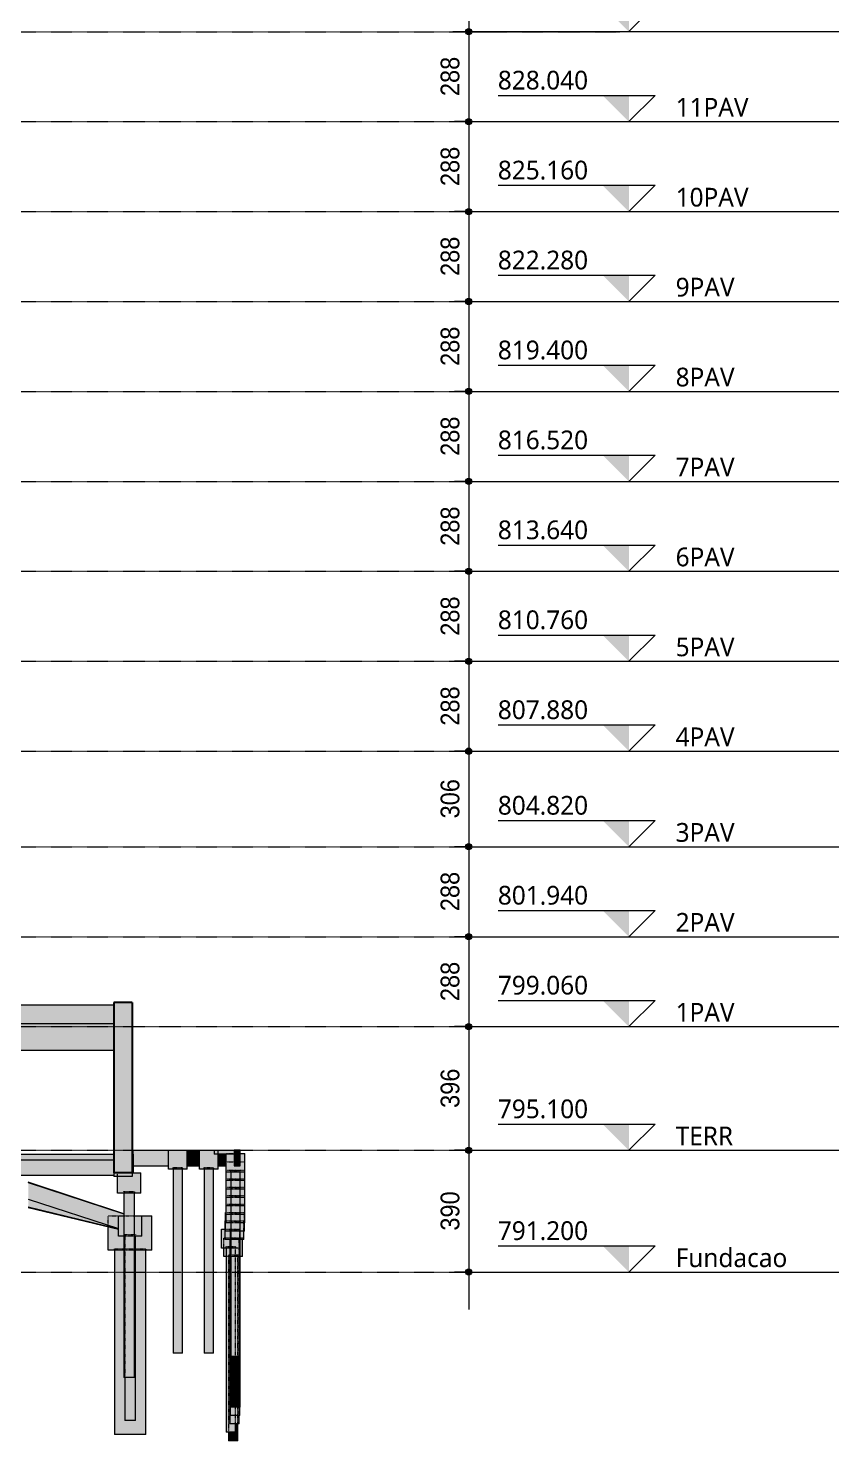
# Model space of a CAD drawing. Header units: centimetres. Extents: x -28 to 30806, y -3196 to 88064.
# Drawn here: x 27879 to 30476, y 78580 to 83103 of the extents above; entities that cross this region are included whole.
import ezdxf

# ---------------------------------------------------------------- set-up
doc = ezdxf.new("R2010")
doc.units = ezdxf.units.CM
doc.linetypes.add('Centro', pattern=[3.175, 0.635, -0.47625, 1.5875, -0.47625])
doc.linetypes.add('Traço', pattern=[0.635, 0.3175, -0.3175])
for name, color, linetype, lineweight in [('A-ANNO-DIMS', 7, 'Continuous', 9), ('A-ANNO-DIMS-400', 7, 'Continuous', 9), ('A-FLOR', 7, 'Continuous', 25), ('A-FLOR-LEVL', 7, 'Continuous', 9), ('S-BEAM', 7, 'Continuous', 25), ('S-COLS', 7, 'Continuous', 25), ('S-FNDN', 7, 'Continuous', 25), ('S-FNDN-HDLN', 7, 'Traço', 9)]:
    doc.layers.add(name, color=color, linetype=linetype, lineweight=lineweight)
doc.styles.add('Arial_2', font='arial.ttf', dxfattribs={"width": 0.9, "height": 60})
doc.styles.add('Gadugi_5', font='gadugi.ttf', dxfattribs={"height": 60})
doc.dimstyles.new('PED_1_5mm_ESQ_3', dxfattribs={"dimscale": 30.48, "dimtxt": 61.215564, "dimasz": 2.624672, "dimexe": 1.968504, "dimexo": 1.968504, "dimgap": 0.393701, "dimtad": 1, "dimdec": 1, "dimrnd": 0.5, "dimdsep": 46, "dimtxsty": 'Arial_2', "dimblk1": 'DOTSMALL', "dimblk2": 'DOTSMALL', "dimsah": 1, "dimcen": 0.09, "dimdle": 3.937008, "dimazin": 0, "dimtfac": 1, "dimtdec": 4, "dimtix": 1, "dimtmove": 0, "dimatfit": 3, "dimfxl": 1, "dimtvp": 1, "dimtolj": 1, "dimtzin": 0, "dimarcsym": 2})

# ---------------------------------------------------------------- blocks, each defined once
blk = doc.blocks.new('PED_BLRET-1EST_R01_2019 - 75x75x65-3763687-CT H 002 - CRT ESQ')
at = {"layer": 'S-FNDN-HDLN'}
for p, q in [((1714.1, 79378), (1749.1, 79378)), ((1714.1, 79373), (1714.1, 79378)), ((1749.1, 79373), (1714.1, 79373)), ((1749.1, 79378), (1749.1, 79373))]:
    blk.add_line(p, q, dxfattribs=at)
blk = doc.blocks.new('PED_BLRET-1EST_R01_2019_muro_ - 60x60x60-3843966-CT H 002 - CRT ESQ')
at = {"layer": 'S-FNDN-HDLN'}
for p, q in [((-2471.6, 79455), (-2441.6, 79455)), ((-2471.6, 79450), (-2471.6, 79455)), ((-2441.6, 79450), (-2471.6, 79450)), ((-2441.6, 79455), (-2441.6, 79450))]:
    blk.add_line(p, q, dxfattribs=at)
blk = doc.blocks.new('PED_BLRET-1EST_R01_2019_muro_ - 60x60x60-V22-CT H 002 - CRT ESQ')
at = {"layer": 'S-FNDN-HDLN'}
for p, q in [((2057.1, 79418), (2087.1, 79418)), ((2087.1, 79413), (2057.2, 79413))]:
    blk.add_line(p, q, dxfattribs=at)
blk = doc.blocks.new('PED_BLRET-1EST_R01_2019_muro_ - 60x60x60-V23-CT H 002 - CRT ESQ')
at = {"layer": 'S-FNDN-HDLN'}
for p, q in [((2057.1, 79337), (2087.1, 79337)), ((2087.1, 79332), (2057.1, 79332))]:
    blk.add_line(p, q, dxfattribs=at)
blk = doc.blocks.new('PED_BLRET-1EST_R01_2019_muro_ - 60x60x60-V24-CT H 002 - CRT ESQ')
at = {"layer": 'S-FNDN-HDLN'}
for p, q in [((2057.1, 79283), (2087.1, 79283)), ((2087.1, 79278), (2057.1, 79278))]:
    blk.add_line(p, q, dxfattribs=at)
blk = doc.blocks.new('PED_BLRET-1EST_R01_2019_muro_ - 60x60x60-V6-CT H 002 - CRT ESQ')
at = {"layer": 'S-FNDN-HDLN'}
for p, q in [((2055.6, 79256), (2057.1, 79256)), ((2055.6, 79251), (2055.6, 79256)), ((2057.1, 79251), (2055.6, 79251)), ((2057.1, 79256), (2085.6, 79256)), ((2085.6, 79251), (2057.1, 79251)), ((2085.6, 79256), (2085.6, 79251))]:
    blk.add_line(p, q, dxfattribs=at)
blk = doc.blocks.new('PED_BLRET-1EST_R01_2019_muro_ - 60x60x60-V7-CT H 002 - CRT ESQ')
at = {"layer": 'S-FNDN-HDLN'}
for p, q in [((2053.7, 79229), (2055.6, 79229)), ((2053.7, 79224), (2053.7, 79229)), ((2055.7, 79224), (2053.7, 79224)), ((2055.7, 79229), (2083.7, 79229)), ((2083.7, 79224), (2055.7, 79224)), ((2083.7, 79229), (2083.7, 79224))]:
    blk.add_line(p, q, dxfattribs=at)
blk = doc.blocks.new('PED_BLRET-1EST_R01_2019_muro_ - 60x60x60-V8-CT H 002 - CRT ESQ')
at = {"layer": 'S-FNDN-HDLN'}
for p, q in [((2042.1, 79202), (2053.8, 79202)), ((2042.1, 79197), (2042.1, 79202)), ((2053.8, 79202), (2072.1, 79202)), ((2072.1, 79202), (2072.1, 79197)), ((2053.8, 79197), (2042.1, 79197)), ((2072.1, 79197), (2053.8, 79197))]:
    blk.add_line(p, q, dxfattribs=at)
blk = doc.blocks.new('PED_BLRET-1EST_R01_2019_muro_ - 60x60x60-V25-CT H 002 - CRT ESQ')
at = {"layer": 'S-FNDN-HDLN'}
for p, q in [((2049.9, 79175), (2079.9, 79175)), ((2049.9, 79170), (2049.9, 79175)), ((2079.9, 79170), (2049.9, 79170)), ((2079.9, 79175), (2079.9, 79170))]:
    blk.add_line(p, q, dxfattribs=at)
blk = doc.blocks.new('PED_BLRET-1EST_EXCENTRICA_R01_2019 - 120x140x110-3841340-CT H 002 - CRT ESQ')
at = {"layer": 'S-FNDN-HDLN'}
for p, q in [((1684.7, 79195), (1714.1, 79195)), ((1684.7, 79190), (1684.7, 79195)), ((1714.1, 79190), (1684.7, 79190)), ((1714.1, 79195), (1752.1, 79195)), ((1752.1, 79190), (1714.1, 79190)), ((1752.1, 79195), (1784.7, 79195)), ((1784.7, 79190), (1752.1, 79190)), ((1784.7, 79195), (1784.7, 79190))]:
    blk.add_line(p, q, dxfattribs=at)
blk = doc.blocks.new('PED_BLRET-1EST_R01_2019 - 75x75x65-V9-CT H 002 - CRT ESQ')
at = {"layer": 'S-FNDN-HDLN'}
for p, q in [((1717.1, 79240), (1749.1, 79240)), ((1717.1, 79235), (1717.1, 79240)), ((1749.1, 79235), (1717.1, 79235)), ((1749.1, 79240), (1752.1, 79240)), ((1752.1, 79235), (1749.1, 79235)), ((1752.1, 79240), (1752.1, 79235))]:
    blk.add_line(p, q, dxfattribs=at)
blk = doc.blocks.new('Nível - NÍVEL - CORTE ESQUEMÁTICO-903305-CT H 002 - CRT ESQ')
at = {"layer": 'A-FLOR-LEVL'}
blk.add_hatch(color=256, dxfattribs=at).paths.add_polyline_path([(3332.7, 79594.1), (3332.7, 79510.1), (3248.6, 79594.1)], flags=0)
for p, q in [((2914.4, 79594.1), (3416.7, 79594.1)), ((3332.7, 79510.1), (3416.7, 79594.1)), ((2768.3, 79510.1), (4005.3, 79510.1))]:
    blk.add_line(p, q, dxfattribs=at)
blk = doc.blocks.new('DIMBLOCK283-CT H 002 - CRT ESQ')
at = {"layer": 'A-ANNO-DIMS-400'}
h = blk.add_hatch(color=256, dxfattribs=at)
edge = h.paths.add_edge_path(flags=0)
edge.add_arc((29290.1, 83380), 10, 0, 360)
h = blk.add_hatch(color=256, dxfattribs=at)
edge = h.paths.add_edge_path(flags=0)
edge.add_arc((29290.1, 83092), 10, 0, 360)
for p, q in [((29244.2, 83380), (29350.1, 83380)), ((29290.1, 83380), (29244.2, 83380)), ((29290.1, 83380), (29290.1, 83092)), ((29244.2, 83092), (29350.1, 83092)), ((29290.1, 83092), (29244.2, 83092))]:
    blk.add_line(p, q, dxfattribs=at)
for centre in [(29290.1, 83380), (29290.1, 83092)]:
    blk.add_circle(centre, 10, dxfattribs=at)
at = {"layer": 'A-ANNO-DIMS-400', "color": 0, "insert": (29200.2, 83173.8), "char_height": 60, "width": 149.178, "attachment_point": 1, "rotation": 90, "line_spacing_factor": 0.941778, "style": 'Arial_2'}
blk.add_mtext('288', dxfattribs=at)
blk = doc.blocks.new('_DotSmall')
at = {"color": 0, "linetype": 'ByBlock', "const_width": 0.5}
blk.add_lwpolyline([(-0.0625, 0, 1), (0.0625, 0, 1)], format="xyb", close=True, dxfattribs=at)
blk = doc.blocks.new('DIMBLOCK284-CT H 002 - CRT ESQ')
at = {"layer": 'A-ANNO-DIMS-400'}
h = blk.add_hatch(color=256, dxfattribs=at)
edge = h.paths.add_edge_path(flags=0)
edge.add_arc((29290.1, 83092), 10, 0, 360)
h = blk.add_hatch(color=256, dxfattribs=at)
edge = h.paths.add_edge_path(flags=0)
edge.add_arc((29290.1, 82804), 10, 0, 360)
for p, q in [((29244.2, 83092), (29350.1, 83092)), ((29290.1, 83092), (29244.2, 83092)), ((29290.1, 83092), (29290.1, 82804)), ((29244.2, 82804), (29350.1, 82804)), ((29290.1, 82804), (29244.2, 82804))]:
    blk.add_line(p, q, dxfattribs=at)
for centre in [(29290.1, 83092), (29290.1, 82804)]:
    blk.add_circle(centre, 10, dxfattribs=at)
at = {"layer": 'A-ANNO-DIMS-400', "color": 0, "insert": (29200.2, 82885.8), "char_height": 60, "width": 149.178, "attachment_point": 1, "rotation": 90, "line_spacing_factor": 0.941778, "style": 'Arial_2'}
blk.add_mtext('288', dxfattribs=at)
blk = doc.blocks.new('DIMBLOCK285-CT H 002 - CRT ESQ')
at = {"layer": 'A-ANNO-DIMS-400'}
h = blk.add_hatch(color=256, dxfattribs=at)
edge = h.paths.add_edge_path(flags=0)
edge.add_arc((29290.1, 82804), 10, 0, 360)
h = blk.add_hatch(color=256, dxfattribs=at)
edge = h.paths.add_edge_path(flags=0)
edge.add_arc((29290.1, 82516), 10, 0, 360)
for p, q in [((29244.2, 82804), (29350.1, 82804)), ((29290.1, 82804), (29244.2, 82804)), ((29290.1, 82804), (29290.1, 82516)), ((29244.2, 82516), (29350.1, 82516)), ((29290.1, 82516), (29244.2, 82516))]:
    blk.add_line(p, q, dxfattribs=at)
for centre in [(29290.1, 82804), (29290.1, 82516)]:
    blk.add_circle(centre, 10, dxfattribs=at)
at = {"layer": 'A-ANNO-DIMS-400', "color": 0, "insert": (29200.2, 82597.8), "char_height": 60, "width": 149.178, "attachment_point": 1, "rotation": 90, "line_spacing_factor": 0.941778, "style": 'Arial_2'}
blk.add_mtext('288', dxfattribs=at)
blk = doc.blocks.new('DIMBLOCK286-CT H 002 - CRT ESQ')
at = {"layer": 'A-ANNO-DIMS-400'}
h = blk.add_hatch(color=256, dxfattribs=at)
edge = h.paths.add_edge_path(flags=0)
edge.add_arc((29290.1, 82516), 10, 0, 360)
h = blk.add_hatch(color=256, dxfattribs=at)
edge = h.paths.add_edge_path(flags=0)
edge.add_arc((29290.1, 82228), 10, 0, 360)
for p, q in [((29244.2, 82516), (29350.1, 82516)), ((29290.1, 82516), (29244.2, 82516)), ((29290.1, 82516), (29290.1, 82228)), ((29244.2, 82228), (29350.1, 82228)), ((29290.1, 82228), (29244.2, 82228))]:
    blk.add_line(p, q, dxfattribs=at)
for centre in [(29290.1, 82516), (29290.1, 82228)]:
    blk.add_circle(centre, 10, dxfattribs=at)
at = {"layer": 'A-ANNO-DIMS-400', "color": 0, "insert": (29200.2, 82309.8), "char_height": 60, "width": 149.178, "attachment_point": 1, "rotation": 90, "line_spacing_factor": 0.941778, "style": 'Arial_2'}
blk.add_mtext('288', dxfattribs=at)
blk = doc.blocks.new('DIMBLOCK287-CT H 002 - CRT ESQ')
at = {"layer": 'A-ANNO-DIMS-400'}
h = blk.add_hatch(color=256, dxfattribs=at)
edge = h.paths.add_edge_path(flags=0)
edge.add_arc((29290.1, 82228), 10, 0, 360)
h = blk.add_hatch(color=256, dxfattribs=at)
edge = h.paths.add_edge_path(flags=0)
edge.add_arc((29290.1, 81940), 10, 0, 360)
for p, q in [((29244.2, 82228), (29350.1, 82228)), ((29290.1, 82228), (29244.2, 82228)), ((29290.1, 82228), (29290.1, 81940)), ((29244.2, 81940), (29350.1, 81940)), ((29290.1, 81940), (29244.2, 81940))]:
    blk.add_line(p, q, dxfattribs=at)
for centre in [(29290.1, 82228), (29290.1, 81940)]:
    blk.add_circle(centre, 10, dxfattribs=at)
at = {"layer": 'A-ANNO-DIMS-400', "color": 0, "insert": (29200.2, 82021.8), "char_height": 60, "width": 149.178, "attachment_point": 1, "rotation": 90, "line_spacing_factor": 0.941778, "style": 'Arial_2'}
blk.add_mtext('288', dxfattribs=at)
blk = doc.blocks.new('DIMBLOCK288-CT H 002 - CRT ESQ')
at = {"layer": 'A-ANNO-DIMS-400'}
h = blk.add_hatch(color=256, dxfattribs=at)
edge = h.paths.add_edge_path(flags=0)
edge.add_arc((29290.1, 81940), 10, 0, 360)
h = blk.add_hatch(color=256, dxfattribs=at)
edge = h.paths.add_edge_path(flags=0)
edge.add_arc((29290.1, 81652), 10, 0, 360)
for p, q in [((29244.2, 81940), (29350.1, 81940)), ((29290.1, 81940), (29244.2, 81940)), ((29290.1, 81940), (29290.1, 81652)), ((29244.2, 81652), (29350.1, 81652)), ((29290.1, 81652), (29244.2, 81652))]:
    blk.add_line(p, q, dxfattribs=at)
for centre in [(29290.1, 81940), (29290.1, 81652)]:
    blk.add_circle(centre, 10, dxfattribs=at)
at = {"layer": 'A-ANNO-DIMS-400', "color": 0, "insert": (29200.2, 81733.8), "char_height": 60, "width": 149.178, "attachment_point": 1, "rotation": 90, "line_spacing_factor": 0.941778, "style": 'Arial_2'}
blk.add_mtext('288', dxfattribs=at)
blk = doc.blocks.new('DIMBLOCK289-CT H 002 - CRT ESQ')
at = {"layer": 'A-ANNO-DIMS-400'}
h = blk.add_hatch(color=256, dxfattribs=at)
edge = h.paths.add_edge_path(flags=0)
edge.add_arc((29290.1, 81652), 10, 0, 360)
h = blk.add_hatch(color=256, dxfattribs=at)
edge = h.paths.add_edge_path(flags=0)
edge.add_arc((29290.1, 81364), 10, 0, 360)
for p, q in [((29244.2, 81652), (29350.1, 81652)), ((29290.1, 81652), (29244.2, 81652)), ((29290.1, 81652), (29290.1, 81364)), ((29244.2, 81364), (29350.1, 81364)), ((29290.1, 81364), (29244.2, 81364))]:
    blk.add_line(p, q, dxfattribs=at)
for centre in [(29290.1, 81652), (29290.1, 81364)]:
    blk.add_circle(centre, 10, dxfattribs=at)
at = {"layer": 'A-ANNO-DIMS-400', "color": 0, "insert": (29200.2, 81445.8), "char_height": 60, "width": 149.178, "attachment_point": 1, "rotation": 90, "line_spacing_factor": 0.941778, "style": 'Arial_2'}
blk.add_mtext('288', dxfattribs=at)
blk = doc.blocks.new('DIMBLOCK290-CT H 002 - CRT ESQ')
at = {"layer": 'A-ANNO-DIMS-400'}
h = blk.add_hatch(color=256, dxfattribs=at)
edge = h.paths.add_edge_path(flags=0)
edge.add_arc((29290.1, 81364), 10, 0, 360)
h = blk.add_hatch(color=256, dxfattribs=at)
edge = h.paths.add_edge_path(flags=0)
edge.add_arc((29290.1, 81076), 10, 0, 360)
for p, q in [((29244.2, 81364), (29350.1, 81364)), ((29290.1, 81364), (29244.2, 81364)), ((29290.1, 81364), (29290.1, 81076)), ((29244.2, 81076), (29350.1, 81076)), ((29290.1, 81076), (29244.2, 81076))]:
    blk.add_line(p, q, dxfattribs=at)
for centre in [(29290.1, 81364), (29290.1, 81076)]:
    blk.add_circle(centre, 10, dxfattribs=at)
at = {"layer": 'A-ANNO-DIMS-400', "color": 0, "insert": (29200.2, 81157.8), "char_height": 60, "width": 149.178, "attachment_point": 1, "rotation": 90, "line_spacing_factor": 0.941778, "style": 'Arial_2'}
blk.add_mtext('288', dxfattribs=at)
blk = doc.blocks.new('DIMBLOCK291-CT H 002 - CRT ESQ')
at = {"layer": 'A-ANNO-DIMS-400'}
h = blk.add_hatch(color=256, dxfattribs=at)
edge = h.paths.add_edge_path(flags=0)
edge.add_arc((29290.1, 81076), 10, 0, 360)
h = blk.add_hatch(color=256, dxfattribs=at)
edge = h.paths.add_edge_path(flags=0)
edge.add_arc((29290.1, 80788), 10, 0, 360)
for p, q in [((29244.2, 81076), (29350.1, 81076)), ((29290.1, 81076), (29244.2, 81076)), ((29290.1, 81076), (29290.1, 80788)), ((29244.2, 80788), (29350.1, 80788)), ((29290.1, 80788), (29244.2, 80788))]:
    blk.add_line(p, q, dxfattribs=at)
for centre in [(29290.1, 81076), (29290.1, 80788)]:
    blk.add_circle(centre, 10, dxfattribs=at)
at = {"layer": 'A-ANNO-DIMS-400', "color": 0, "insert": (29200.2, 80869.8), "char_height": 60, "width": 149.178, "attachment_point": 1, "rotation": 90, "line_spacing_factor": 0.941778, "style": 'Arial_2'}
blk.add_mtext('288', dxfattribs=at)
blk = doc.blocks.new('DIMBLOCK292-CT H 002 - CRT ESQ')
at = {"layer": 'A-ANNO-DIMS-400'}
h = blk.add_hatch(color=256, dxfattribs=at)
edge = h.paths.add_edge_path(flags=0)
edge.add_arc((29290.1, 80788), 10, 0, 360)
h = blk.add_hatch(color=256, dxfattribs=at)
edge = h.paths.add_edge_path(flags=0)
edge.add_arc((29290.1, 80482), 10, 0, 360)
for p, q in [((29244.2, 80788), (29350.1, 80788)), ((29290.1, 80788), (29244.2, 80788)), ((29290.1, 80788), (29290.1, 80482)), ((29244.2, 80482), (29350.1, 80482)), ((29290.1, 80482), (29244.2, 80482))]:
    blk.add_line(p, q, dxfattribs=at)
for centre in [(29290.1, 80788), (29290.1, 80482)]:
    blk.add_circle(centre, 10, dxfattribs=at)
at = {"layer": 'A-ANNO-DIMS-400', "color": 0, "insert": (29200.2, 80572.8), "char_height": 60, "width": 149.178, "attachment_point": 1, "rotation": 90, "line_spacing_factor": 0.941778, "style": 'Arial_2'}
blk.add_mtext('306', dxfattribs=at)
blk = doc.blocks.new('DIMBLOCK293-CT H 002 - CRT ESQ')
at = {"layer": 'A-ANNO-DIMS-400'}
h = blk.add_hatch(color=256, dxfattribs=at)
edge = h.paths.add_edge_path(flags=0)
edge.add_arc((29290.1, 80482), 10, 0, 360)
h = blk.add_hatch(color=256, dxfattribs=at)
edge = h.paths.add_edge_path(flags=0)
edge.add_arc((29290.1, 80194), 10, 0, 360)
for p, q in [((29244.2, 80482), (29350.1, 80482)), ((29290.1, 80482), (29244.2, 80482)), ((29290.1, 80482), (29290.1, 80194)), ((29244.2, 80194), (29350.1, 80194)), ((29290.1, 80194), (29244.2, 80194))]:
    blk.add_line(p, q, dxfattribs=at)
for centre in [(29290.1, 80482), (29290.1, 80194)]:
    blk.add_circle(centre, 10, dxfattribs=at)
at = {"layer": 'A-ANNO-DIMS-400', "color": 0, "insert": (29200.2, 80275.8), "char_height": 60, "width": 149.178, "attachment_point": 1, "rotation": 90, "line_spacing_factor": 0.941778, "style": 'Arial_2'}
blk.add_mtext('288', dxfattribs=at)
blk = doc.blocks.new('DIMBLOCK294-CT H 002 - CRT ESQ')
at = {"layer": 'A-ANNO-DIMS-400'}
h = blk.add_hatch(color=256, dxfattribs=at)
edge = h.paths.add_edge_path(flags=0)
edge.add_arc((29290.1, 80194), 10, 0, 360)
h = blk.add_hatch(color=256, dxfattribs=at)
edge = h.paths.add_edge_path(flags=0)
edge.add_arc((29290.1, 79906), 10, 0, 360)
for p, q in [((29244.2, 80194), (29350.1, 80194)), ((29290.1, 80194), (29244.2, 80194)), ((29290.1, 80194), (29290.1, 79906)), ((29244.2, 79906), (29350.1, 79906)), ((29290.1, 79906), (29244.2, 79906))]:
    blk.add_line(p, q, dxfattribs=at)
for centre in [(29290.1, 80194), (29290.1, 79906)]:
    blk.add_circle(centre, 10, dxfattribs=at)
at = {"layer": 'A-ANNO-DIMS-400', "color": 0, "insert": (29200.2, 79987.8), "char_height": 60, "width": 149.178, "attachment_point": 1, "rotation": 90, "line_spacing_factor": 0.941778, "style": 'Arial_2'}
blk.add_mtext('288', dxfattribs=at)
blk = doc.blocks.new('DIMBLOCK295-CT H 002 - CRT ESQ')
at = {"layer": 'A-ANNO-DIMS-400'}
h = blk.add_hatch(color=256, dxfattribs=at)
edge = h.paths.add_edge_path(flags=0)
edge.add_arc((29290.1, 79906), 10, 0, 360)
h = blk.add_hatch(color=256, dxfattribs=at)
edge = h.paths.add_edge_path(flags=0)
edge.add_arc((29290.1, 79510), 10, 0, 360)
for p, q in [((29244.2, 79906), (29350.1, 79906)), ((29290.1, 79906), (29244.2, 79906)), ((29290.1, 79906), (29290.1, 79510)), ((29244.2, 79510), (29350.1, 79510)), ((29290.1, 79510), (29244.2, 79510))]:
    blk.add_line(p, q, dxfattribs=at)
for centre in [(29290.1, 79906), (29290.1, 79510)]:
    blk.add_circle(centre, 10, dxfattribs=at)
at = {"layer": 'A-ANNO-DIMS-400', "color": 0, "insert": (29200.2, 79645.8), "char_height": 60, "width": 149.178, "attachment_point": 1, "rotation": 90, "line_spacing_factor": 0.941778, "style": 'Arial_2'}
blk.add_mtext('396', dxfattribs=at)
blk = doc.blocks.new('DIMBLOCK296-CT H 002 - CRT ESQ')
at = {"layer": 'A-ANNO-DIMS-400'}
h = blk.add_hatch(color=256, dxfattribs=at)
edge = h.paths.add_edge_path(flags=0)
edge.add_arc((29290.1, 79510), 10, 0, 360)
h = blk.add_hatch(color=256, dxfattribs=at)
edge = h.paths.add_edge_path(flags=0)
edge.add_arc((29290.1, 79120), 10, 0, 360)
for p, q in [((29244.2, 79510), (29350.1, 79510)), ((29290.1, 79510), (29244.2, 79510)), ((29290.1, 79510), (29290.1, 79000)), ((29244.2, 79120), (29350.1, 79120)), ((29290.1, 79120), (29244.2, 79120))]:
    blk.add_line(p, q, dxfattribs=at)
for centre in [(29290.1, 79510), (29290.1, 79120)]:
    blk.add_circle(centre, 10, dxfattribs=at)
at = {"layer": 'A-ANNO-DIMS-400', "color": 0, "insert": (29200.2, 79252.8), "char_height": 60, "width": 149.178, "attachment_point": 1, "rotation": 90, "line_spacing_factor": 0.941778, "style": 'Arial_2'}
blk.add_mtext('390', dxfattribs=at)

msp = doc.modelspace()

# ---------------------------------------------------------------- hatches: boundary and pattern name
at = {"layer": 'A-FLOR', "true_color": 0xc0c0c0}
for points in [[(28537.88, 79498), (28538.74, 79498), (28538.74, 79510), (28474.81, 79510), (28474.81, 79498), (28534.09, 79498)], [(28192.81, 79426), (28211.81, 79426), (28211.81, 79438), (28152.81, 79437.73), (28152.81, 79426), (28172.22, 79426)]]:
    msp.add_hatch(color=9, dxfattribs=at).paths.add_polyline_path(points, flags=0)
at = {"layer": 'S-BEAM', "true_color": 0xc0c0c0}
for points in [[(27758.65, 79916), (28152.81, 79916), (28152.81, 79976), (27460.32, 79976), (27460.33, 79916), (27706.95, 79916)], [(27758.65, 79831), (28152.81, 79831), (28152.81, 79916), (27460.33, 79916), (27460.33, 79831), (27706.95, 79831)], [(27513.67, 79430), (28152.81, 79430), (28152.81, 79480), (27513.67, 79480)], [(27818.82, 79480), (28152.81, 79480), (28152.81, 79498), (27818.82, 79498)], [(28327.31, 79460), (28327.74, 79460), (28327.31, 79510), (28214.94, 79510), (28214.94, 79460), (28239.81, 79460)], [(28427.76, 79460), (28427.76, 79510), (28387.74, 79510), (28387.74, 79460)], [(28512.8, 79460), (28512.8, 79498), (28487.76, 79498), (28487.76, 79460)], [(28557.74, 79510), (28557.74, 79510.55), (28538.74, 79510.55), (28538.74, 79510), (28555.23, 79510)], [(28557.74, 79460), (28557.74, 79510), (28538.74, 79510), (28538.74, 79460)], [(28184.81, 79306.26), (28184.81, 79307.16), (27878.82, 79407.5), (27878.82, 79406.6), (28172.22, 79310.39)], [(28167.82, 79259.26), (28167.82, 79300), (28184.81, 79300), (28184.81, 79306.26), (27878.82, 79406.6), (27878.82, 79354.03), (28143.51, 79267.23)], [(28167.82, 79258.49), (28167.82, 79259.26), (27878.82, 79354.03), (27878.82, 79328.72), (28164.66, 79259.26)], [(28167.82, 79257.09), (28167.82, 79258.49), (27878.82, 79328.72), (27878.82, 79327.32), (28158.9, 79259.26)]]:
    msp.add_hatch(color=9, dxfattribs=at).paths.add_polyline_path(points, flags=0)
at = {"layer": 'S-COLS', "true_color": 0xc0c0c0}
for points in [[(28211.81, 79438), (28211.81, 79983), (28152.81, 79983), (28152.81, 79438), (28172.22, 79438)], [(28211.81, 79438), (28214.76, 79438), (28214.76, 79498), (28211.81, 79498), (28211.81, 79443.74)], [(28214.76, 79438), (28214.82, 79438), (28214.76, 79442.08)]]:
    msp.add_hatch(color=9, dxfattribs=at).paths.add_polyline_path(points, flags=0)
at = {"layer": 'S-FNDN', "true_color": 0xc0c0c0}
for points in [[(28387.74, 79450), (28387.74, 79510), (28327.74, 79510), (28327.74, 79450)], [(28427.76, 79450), (28487.76, 79450), (28487.76, 79498), (28474.81, 79498), (28474.81, 79510), (28427.76, 79510)], [(28572.8, 79440), (28572.8, 79500), (28557.74, 79500), (28557.74, 79460), (28538.74, 79460), (28538.74, 79498), (28512.8, 79498), (28512.8, 79440), (28559.94, 79440)], [(28223.92, 79373), (28239.81, 79373), (28239.81, 79438), (28211.81, 79438), (28211.81, 79426), (28164.81, 79426), (28164.81, 79373), (28198.07, 79373)], [(28342.74, 78860), (28372.74, 78860), (28372.74, 79450), (28342.74, 79450), (28342.74, 79002.48)], [(28442.76, 78860), (28472.76, 78860), (28472.76, 79450), (28442.76, 79450), (28442.76, 78914.23)], [(28527.8, 78850), (28557.8, 78850), (28557.48, 79440), (28527.8, 79440), (28527.8, 78861.54)], [(28184.81, 78783), (28219.81, 78783), (28219.81, 79373), (28184.81, 79373), (28184.81, 78825.98)], [(28497.74, 79197), (28524.41, 79197), (28524.41, 79224.01), (28509.41, 79224.01), (28509.41, 79257), (28497.74, 79257), (28497.74, 79223.11)], [(28535.45, 78660.99), (28556.3, 78660.99), (28556.28, 78688.01), (28527.8, 78688.01), (28527.8, 79250.99), (28526.3, 79250.99), (28526.42, 78660.99), (28535.3, 78660.99)], [(28187.82, 78645), (28222.82, 78645), (28222.82, 79235), (28219.81, 79235), (28219.81, 78783), (28187.82, 78783), (28187.82, 78649.47)], [(28531.62, 78634.01), (28554.41, 78634.01), (28554.29, 78660.99), (28526.3, 78660.99), (28526.3, 79224.01), (28524.41, 79224.01), (28524.41, 78693.6), (28524.41, 78634.01), (28531.44, 78634.01)], [(28155.38, 78600), (28255.38, 78600), (28255.38, 79190), (28222.82, 79190), (28222.82, 78645), (28187.82, 78645), (28187.82, 78783), (28184.81, 78783), (28184.81, 79190), (28155.38, 79190), (28155.38, 78649.47)], [(28512.74, 78607), (28542.74, 78607), (28542.72, 78634.01), (28524.41, 78634.01), (28524.41, 79197), (28512.74, 79197), (28512.74, 78649.47)], [(28555.79, 78823.01), (28557.8, 78823.01), (28557.78, 78850), (28527.8, 78850), (28528.04, 78823.01), (28553.41, 78823.01)], [(28542.8, 78796.01), (28557.8, 78796.01), (28557.78, 78823.01), (28527.8, 78823.01), (28528.15, 78796.01), (28538.92, 78796.01)], [(28534.09, 78769.01), (28557.8, 78769.01), (28557.78, 78796.01), (28527.8, 78796.01), (28528.26, 78769.01), (28532.2, 78769.01)], [(28542.8, 78742.01), (28557.8, 78742.01), (28557.78, 78769.01), (28527.8, 78769.01), (28528.11, 78742.01), (28538.92, 78742.01)], [(28534.09, 78715), (28557.8, 78715), (28557.78, 78742.01), (28527.8, 78742.01), (28528.18, 78715), (28533.8, 78715)], [(28535.3, 78688.01), (28557.8, 78688.01), (28557.78, 78715), (28527.8, 78715), (28528.24, 78688.01), (28534.09, 78688.01)], [(28550.3, 78580), (28550.62, 78580), (28550.57, 78634.01), (28542.74, 78634.01), (28542.74, 78607), (28520.62, 78607), (28520.62, 78580), (28550.11, 78580)]]:
    msp.add_hatch(color=9, dxfattribs=at).paths.add_polyline_path(points, flags=0)
h = msp.add_hatch(color=9, dxfattribs=at)
h.paths.add_polyline_path([(28572.8, 79413.01), (28572.8, 79440), (28557.8, 79440), (28557.8, 79413.01), (28559.94, 79413.01)], flags=0)
h.paths.add_polyline_path([(28512.8, 79413.01), (28527.8, 79413.01), (28527.8, 79440), (28512.8, 79440), (28512.8, 79419.01)], flags=0)
h = msp.add_hatch(color=9, dxfattribs=at)
h.paths.add_polyline_path([(28512.8, 79386.01), (28527.8, 79386.01), (28527.8, 79413.01), (28512.8, 79413.01), (28512.8, 79392.01)], flags=0)
h.paths.add_polyline_path([(28557.8, 79386.01), (28572.8, 79386.01), (28572.8, 79413.01), (28557.8, 79413.01), (28557.8, 79399.61)], flags=0)
h = msp.add_hatch(color=9, dxfattribs=at)
h.paths.add_polyline_path([(28572.8, 79359.01), (28572.8, 79386.01), (28557.8, 79386.01), (28557.8, 79359.01), (28559.94, 79359.01)], flags=0)
h.paths.add_polyline_path([(28512.8, 79359.01), (28527.8, 79359.01), (28527.8, 79386.01), (28512.8, 79386.01)], flags=0)
h = msp.add_hatch(color=9, dxfattribs=at)
h.paths.add_polyline_path([(28527.8, 79332.01), (28527.8, 79359.01), (28512.8, 79359.01), (28512.8, 79332.01)], flags=0)
h.paths.add_polyline_path([(28557.8, 79332.01), (28572.8, 79332.01), (28572.8, 79359.01), (28557.8, 79359.01), (28557.8, 79355.48)], flags=0)
h = msp.add_hatch(color=9, dxfattribs=at)
h.paths.add_polyline_path([(28222.82, 79190), (28275.38, 79190), (28275.38, 79300), (28242.82, 79300), (28242.82, 79235), (28222.82, 79235), (28222.82, 79223.11)], flags=0)
h.paths.add_polyline_path([(28172.22, 79190), (28184.81, 79190), (28184.81, 79235), (28167.82, 79235), (28167.82, 79257.09), (28135.38, 79264.98), (28135.38, 79190), (28167.82, 79190)], flags=0)
h = msp.add_hatch(color=9, dxfattribs=at)
h.paths.add_polyline_path([(28242.82, 79235), (28242.82, 79300), (28219.81, 79300), (28219.81, 79235), (28223.92, 79235)], flags=0)
h.paths.add_polyline_path([(28167.82, 79235), (28184.81, 79235), (28184.81, 79300), (28167.82, 79300), (28167.82, 79252.13)], flags=0)
h = msp.add_hatch(color=9, dxfattribs=at)
h.paths.add_polyline_path([(28527.8, 79250.99), (28527.8, 79278.01), (28512.8, 79278.01), (28512.8, 79310.99), (28511.3, 79310.99), (28511.3, 79250.99)], flags=0)
h.paths.add_polyline_path([(28571.3, 79250.99), (28571.3, 79278.01), (28557.8, 79278.01), (28557.8, 79250.99), (28559.94, 79250.99)], flags=0)
h = msp.add_hatch(color=9, dxfattribs=at)
h.paths.add_polyline_path([(28512.8, 79305), (28527.8, 79305), (28527.8, 79332.01), (28512.8, 79332.01), (28512.8, 79310.99)], flags=0)
h.paths.add_polyline_path([(28557.8, 79305), (28572.8, 79305), (28572.8, 79332.01), (28557.8, 79332.01), (28557.8, 79311.36)], flags=0)
h = msp.add_hatch(color=9, dxfattribs=at)
h.paths.add_polyline_path([(28572.8, 79278.01), (28572.8, 79305), (28557.8, 79305), (28557.8, 79278.01), (28559.94, 79278.01)], flags=0)
h.paths.add_polyline_path([(28512.8, 79278.01), (28527.8, 79278.01), (28527.8, 79305), (28512.8, 79305), (28512.8, 79284.01)], flags=0)
h = msp.add_hatch(color=9, dxfattribs=at)
h.paths.add_polyline_path([(28559.94, 79224.01), (28569.41, 79224.01), (28569.41, 79250.99), (28557.8, 79250.99), (28557.8, 79224.01)], flags=0)
h.paths.add_polyline_path([(28509.41, 79224.01), (28526.3, 79224.01), (28526.3, 79250.99), (28511.3, 79250.99), (28511.3, 79284.01), (28509.41, 79284.01), (28509.41, 79250.99)], flags=0)
h = msp.add_hatch(color=9, dxfattribs=at)
h.paths.add_polyline_path([(28565.62, 79170), (28565.62, 79224.01), (28557.8, 79224.01), (28557.8, 79170), (28559.94, 79170)], flags=0)
h.paths.add_polyline_path([(28508.25, 79170), (28512.74, 79170), (28512.74, 79197), (28505.62, 79197), (28505.62, 79170)], flags=0)

# ---------------------------------------------------------------- linework, layer by layer
at = {"layer": 'A-FLOR', "lineweight": 9}
for p, q in [((28474.81, 79510), (28538.74, 79510)), ((28474.81, 79510), (28474.81, 79498)), ((28538.74, 79498), (28474.81, 79498)), ((28538.74, 79510), (28538.74, 79498)), ((28152.81, 79438), (28211.81, 79438)), ((28152.81, 79438), (28152.81, 79426)), ((28211.81, 79426), (28152.81, 79426)), ((28211.81, 79438), (28211.81, 79426))]:
    msp.add_line(p, q, dxfattribs=at)
at = {"layer": 'A-FLOR-LEVL', "linetype": 'Centro'}
for p, q in [((24225.37, 83092), (29773.94, 83092)), ((24225.37, 82804), (29773.94, 82804)), ((24225.37, 82516), (29773.94, 82516)), ((24225.37, 82228), (29773.94, 82228)), ((24225.37, 81940), (29773.94, 81940)), ((24225.37, 81652), (29773.94, 81652)), ((24225.37, 81364), (29773.94, 81364)), ((24225.37, 81076), (29773.94, 81076)), ((24225.37, 80788), (29773.94, 80788)), ((24225.37, 80482), (29773.94, 80482)), ((24225.37, 80194), (29773.94, 80194)), ((24225.37, 79906), (29773.94, 79906)), ((24225.37, 79510), (29773.94, 79510)), ((24225.37, 79120), (29773.94, 79120))]:
    msp.add_line(p, q, dxfattribs=at)
at = {"layer": 'S-BEAM', "lineweight": 9}
for p, q in [((27460.32, 79976), (28152.81, 79976)), ((28152.81, 79916), (28152.81, 79976)), ((27460.32, 79916), (28152.81, 79916)), ((27460.33, 79831), (28152.81, 79831)), ((27513.67, 79480), (28152.81, 79480)), ((27818.82, 79498), (28152.81, 79498)), ((28214.76, 79498), (28214.82, 79498)), ((28214.82, 79498), (28214.82, 79448)), ((28214.94, 79460), (28214.94, 79510)), ((28214.94, 79510), (28327.74, 79510)), ((28387.74, 79510), (28427.76, 79510)), ((28538.74, 79510.55), (28557.74, 79510.55)), ((28538.74, 79510), (28538.74, 79510.55)), ((28557.74, 79510), (28538.74, 79510)), ((28538.74, 79510), (28538.74, 79498)), ((28538.74, 79498), (28538.74, 79460)), ((28557.74, 79510.55), (28557.74, 79510)), ((28557.74, 79460), (28557.74, 79510)), ((27513.67, 79430), (28152.81, 79430)), ((28214.82, 79448), (28214.76, 79448)), ((28214.94, 79460), (28327.74, 79460)), ((28387.74, 79460), (28427.76, 79460)), ((28487.76, 79460), (28512.8, 79460)), ((28538.74, 79460), (28557.74, 79460)), ((28184.88, 79307.14), (27878.82, 79407.5)), ((27878.82, 79406.6), (28184.88, 79306.23)), ((27878.82, 79354.03), (28167.82, 79259.26)), ((27878.82, 79328.72), (28167.82, 79258.49)), ((27878.82, 79327.32), (28167.82, 79257.09))]:
    msp.add_line(p, q, dxfattribs=at)
at = {"layer": 'S-COLS', "color": 66, "true_color": 0x578d05}
for p, q in [((28152.81, 79983), (28152.81, 79438)), ((28211.81, 79983), (28152.81, 79983)), ((28211.81, 79983), (28211.81, 79438)), ((28211.81, 79438), (28152.81, 79438))]:
    msp.add_line(p, q, dxfattribs=at)
at = {"layer": 'S-COLS', "lineweight": 9}
for p, q in [((28214.76, 79498), (28211.81, 79498)), ((28214.76, 79498), (28214.76, 79438)), ((28214.82, 79448), (28214.82, 79438))]:
    msp.add_line(p, q, dxfattribs=at)
at = {"layer": 'S-FNDN', "lineweight": 9}
for p, q in [((28327.74, 79510), (28387.74, 79510)), ((28327.74, 79450), (28327.74, 79510)), ((28387.74, 79450), (28387.74, 79510)), ((28427.76, 79510), (28474.81, 79510)), ((28427.76, 79450), (28427.76, 79510)), ((28487.76, 79450), (28487.76, 79498)), ((28512.8, 79440), (28512.8, 79498)), ((28557.74, 79500), (28572.8, 79500)), ((28572.8, 79440), (28572.8, 79500)), ((28164.81, 79373), (28164.81, 79426)), ((28211.81, 79438), (28239.81, 79438)), ((28239.81, 79373), (28239.81, 79438)), ((28387.74, 79450), (28327.74, 79450)), ((28342.74, 79450), (28342.74, 78860)), ((28372.74, 78860), (28372.74, 79450)), ((28487.76, 79450), (28427.76, 79450)), ((28442.76, 79450), (28442.76, 78860)), ((28472.76, 78860), (28472.76, 79450)), ((28572.8, 79440), (28512.8, 79440)), ((28512.8, 79413.01), (28512.8, 79440)), ((28527.8, 79440), (28527.8, 78850)), ((28557.8, 78850), (28557.8, 79440)), ((28572.8, 79413.01), (28572.8, 79440)), ((28527.83, 79413.01), (28512.8, 79413.01)), ((28512.8, 79386.01), (28512.8, 79413.01)), ((28527.83, 79386.01), (28512.8, 79386.01)), ((28512.8, 79359.01), (28512.8, 79386.01)), ((28572.8, 79413.01), (28557.8, 79413.01)), ((28572.8, 79386.01), (28557.8, 79386.01)), ((28572.8, 79386.01), (28572.8, 79413.01)), ((28572.8, 79359.01), (28572.8, 79386.01)), ((28239.81, 79373), (28164.81, 79373)), ((28184.81, 79373), (28184.81, 78783)), ((28219.81, 78783), (28219.81, 79373)), ((28527.83, 79359.01), (28512.8, 79359.01)), ((28512.8, 79332.01), (28512.8, 79359.01)), ((28572.8, 79359.01), (28557.8, 79359.01)), ((28572.8, 79332.01), (28572.8, 79359.01)), ((28167.82, 79300), (28184.89, 79300)), ((28167.82, 79235), (28167.82, 79300)), ((28219.81, 79300), (28242.82, 79300)), ((28242.82, 79300), (28275.38, 79300)), ((28242.82, 79235), (28242.82, 79300)), ((28275.38, 79190), (28275.38, 79300)), ((28511.3, 79310.99), (28512.8, 79310.99)), ((28511.3, 79250.99), (28511.3, 79310.99)), ((28527.8, 79332.01), (28512.8, 79332.01)), ((28512.8, 79305), (28512.8, 79332.01)), ((28527.8, 79305), (28512.8, 79305)), ((28512.8, 79278.01), (28512.8, 79305)), ((28572.8, 79332.01), (28557.8, 79332.01)), ((28572.8, 79305), (28557.8, 79305)), ((28572.8, 79305), (28572.8, 79332.01)), ((28572.8, 79278.01), (28572.8, 79305)), ((28135.38, 79190), (28135.38, 79264.98)), ((28497.74, 79257), (28509.41, 79257)), ((28497.74, 79197), (28497.74, 79257)), ((28509.41, 79284.01), (28511.3, 79284.01)), ((28509.41, 79224.01), (28509.41, 79284.01)), ((28527.8, 79250.99), (28511.3, 79250.99)), ((28527.8, 79278.01), (28512.8, 79278.01)), ((28526.3, 79250.99), (28526.3, 78660.99)), ((28572.8, 79278.01), (28557.8, 79278.01)), ((28571.3, 79250.99), (28557.8, 79250.99)), ((28569.41, 79224.01), (28569.41, 79250.99)), ((28571.3, 79250.99), (28571.3, 79278.01)), ((28184.81, 79235), (28167.82, 79235)), ((28242.82, 79235), (28219.81, 79235)), ((28222.82, 78645), (28222.82, 79235)), ((28526.33, 79224.01), (28509.41, 79224.01)), ((28524.41, 79224.01), (28524.41, 78634.01)), ((28569.41, 79224.01), (28557.8, 79224.01)), ((28565.62, 79170), (28565.62, 79224.01)), ((28184.81, 79190), (28135.38, 79190)), ((28155.38, 79190), (28155.38, 78600)), ((28275.38, 79190), (28222.82, 79190)), ((28255.38, 78600), (28255.38, 79190)), ((28524.43, 79197), (28497.74, 79197)), ((28505.62, 79170), (28505.62, 79197)), ((28512.76, 79170), (28505.62, 79170)), ((28512.74, 79197), (28512.74, 78607)), ((28565.62, 79170), (28557.8, 79170)), ((28372.74, 78860), (28342.74, 78860)), ((28472.76, 78860), (28442.76, 78860)), ((28557.8, 78850), (28527.8, 78850)), ((28527.8, 78850), (28527.8, 78823.01)), ((28557.8, 78823.01), (28557.8, 78850)), ((28557.8, 78823.01), (28527.8, 78823.01)), ((28527.8, 78823.01), (28527.8, 78796.01)), ((28557.8, 78796.01), (28527.8, 78796.01)), ((28527.8, 78796.01), (28527.8, 78769.01)), ((28557.8, 78796.01), (28557.8, 78823.01)), ((28557.8, 78769.01), (28557.8, 78796.01)), ((28219.81, 78783), (28184.81, 78783)), ((28187.82, 78783), (28187.82, 78645)), ((28557.8, 78769.01), (28527.8, 78769.01)), ((28527.8, 78769.01), (28527.8, 78742.01)), ((28557.8, 78742.01), (28557.8, 78769.01)), ((28557.8, 78742.01), (28527.8, 78742.01)), ((28527.8, 78742.01), (28527.8, 78715)), ((28557.8, 78715), (28527.8, 78715)), ((28527.8, 78715), (28527.8, 78688.01)), ((28557.8, 78715), (28557.8, 78742.01)), ((28557.8, 78688.01), (28557.8, 78715)), ((28556.3, 78660.99), (28526.3, 78660.99)), ((28557.8, 78688.01), (28527.8, 78688.01)), ((28554.41, 78634.01), (28554.41, 78660.99)), ((28556.3, 78660.99), (28556.3, 78688.01)), ((28222.82, 78645), (28187.82, 78645)), ((28554.41, 78634.01), (28524.41, 78634.01)), ((28542.74, 78607), (28542.74, 78634.01)), ((28550.62, 78580), (28550.62, 78634.01)), ((28255.38, 78600), (28155.38, 78600)), ((28542.74, 78607), (28512.74, 78607)), ((28520.62, 78607), (28520.62, 78580)), ((28550.62, 78580), (28520.62, 78580))]:
    msp.add_line(p, q, dxfattribs=at)
at = {"layer": 'S-FNDN-HDLN'}
for p, q in [((28487.76, 79498.01), (28487.76, 79510)), ((28512.8, 79500), (28538.74, 79500)), ((28512.8, 79498.01), (28512.8, 79500)), ((28512.8, 79473.01), (28538.74, 79473.01)), ((28538.74, 79500), (28557.74, 79500)), ((28538.74, 79473.01), (28557.74, 79473.01)), ((28557.74, 79473.01), (28572.8, 79473.01)), ((28164.81, 79426.01), (28164.81, 79438)), ((28512.8, 79446.01), (28538.74, 79446.01)), ((28538.74, 79446.01), (28557.74, 79446.01)), ((28557.74, 79446.01), (28572.8, 79446.01)), ((28512.8, 79419.01), (28538.74, 79419.01)), ((28512.8, 79392.01), (28538.74, 79392.01)), ((28557.8, 79413.01), (28527.83, 79413.01)), ((28557.8, 79386.01), (28527.83, 79386.01)), ((28538.74, 79419.01), (28557.74, 79419.01)), ((28538.74, 79392.01), (28557.74, 79392.01)), ((28557.74, 79419.01), (28572.8, 79419.01)), ((28557.74, 79392.01), (28572.8, 79392.01)), ((28512.8, 79365), (28538.74, 79365)), ((28512.8, 79338.01), (28538.74, 79338.01)), ((28557.8, 79359.01), (28527.83, 79359.01)), ((28538.74, 79365), (28557.74, 79365)), ((28538.74, 79338.01), (28557.74, 79338.01)), ((28557.74, 79365), (28572.8, 79365)), ((28557.74, 79338.01), (28572.8, 79338.01)), ((28135.38, 79300), (28167.82, 79300)), ((28135.38, 79264.98), (28135.38, 79300)), ((28184.89, 79300), (28219.81, 79300)), ((28512.81, 79310.99), (28538.74, 79310.99)), ((28557.8, 79332.01), (28527.81, 79332.01)), ((28557.8, 79305), (28527.81, 79305)), ((28538.74, 79310.99), (28557.74, 79310.99)), ((28557.74, 79310.99), (28571.3, 79310.99)), ((28571.3, 79278.02), (28571.3, 79310.99)), ((28509.42, 79257), (28538.74, 79257)), ((28511.31, 79284.01), (28538.74, 79284.01)), ((28557.8, 79278.01), (28527.81, 79278.01)), ((28557.8, 79250.99), (28527.81, 79250.99)), ((28538.74, 79284.01), (28557.74, 79284.01)), ((28538.74, 79257), (28557.74, 79257)), ((28556.3, 78688.02), (28556.3, 79250.99)), ((28557.74, 79284.01), (28569.41, 79284.01)), ((28557.74, 79229.19), (28557.74, 79257)), ((28569.41, 79251), (28569.41, 79284.01)), ((28219.81, 79235), (28184.82, 79235)), ((28187.82, 79235), (28187.82, 78783.01)), ((28505.62, 79230), (28538.74, 79230)), ((28505.62, 79197.01), (28505.62, 79230)), ((28557.8, 79224.01), (28526.33, 79224.01)), ((28538.74, 79230), (28557.74, 79230)), ((28554.41, 78661), (28554.41, 79224.01)), ((28557.74, 79230), (28565.62, 79230)), ((28557.74, 79197), (28557.74, 79229.19)), ((28565.62, 79224.02), (28565.62, 79230)), ((28222.82, 79190), (28184.82, 79190)), ((28557.8, 79170), (28512.77, 79170)), ((28520.62, 79170), (28520.62, 78607.01)), ((28557.74, 79197), (28524.44, 79197)), ((28542.74, 78634.02), (28542.74, 79197)), ((28550.62, 78634.02), (28550.62, 79170))]:
    msp.add_line(p, q, dxfattribs=at)

# ---------------------------------------------------------------- block references
at = {"layer": 'A-FLOR-LEVL'}
for p in [(26470.67, 3582), (26470.67, 3294), (26470.67, 3006), (26470.67, 2718), (26470.67, 2430), (26470.67, 2142), (26470.67, 1854), (26470.67, 1566), (26470.67, 1278), (26470.67, 972), (26470.67, 684), (26470.67, 396), (26470.67, 0), (26470.67, -390)]:
    msp.add_blockref('Nível - NÍVEL - CORTE ESQUEMÁTICO-903305-CT H 002 - CRT ESQ', p, dxfattribs=at)
at = {"layer": 'S-FNDN', "linetype": 'Traço', "lineweight": 9}
for name, p in [('PED_BLRET-1EST_R01_2019_muro_ - 60x60x60-3843966-CT H 002 - CRT ESQ', (30814.3, 0)), ('PED_BLRET-1EST_R01_2019_muro_ - 60x60x60-3843966-CT H 002 - CRT ESQ', (30914.32, 0)), ('PED_BLRET-1EST_R01_2019_muro_ - 60x60x60-3843966-CT H 002 - CRT ESQ', (30999.37, -10)), ('PED_BLRET-1EST_R01_2019_muro_ - 60x60x60-V22-CT H 002 - CRT ESQ', (26470.67, 0)), ('PED_BLRET-1EST_R01_2019_muro_ - 60x60x60-V22-CT H 002 - CRT ESQ', (26470.67, -27)), ('PED_BLRET-1EST_R01_2019 - 75x75x65-3763687-CT H 002 - CRT ESQ', (26470.67, 0)), ('PED_BLRET-1EST_R01_2019_muro_ - 60x60x60-V22-CT H 002 - CRT ESQ', (26470.67, -54)), ('PED_BLRET-1EST_R01_2019_muro_ - 60x60x60-V23-CT H 002 - CRT ESQ', (26470.67, 0)), ('PED_BLRET-1EST_R01_2019_muro_ - 60x60x60-V23-CT H 002 - CRT ESQ', (26470.67, -27)), ('PED_BLRET-1EST_R01_2019_muro_ - 60x60x60-V6-CT H 002 - CRT ESQ', (26470.67, 0)), ('PED_BLRET-1EST_R01_2019_muro_ - 60x60x60-V24-CT H 002 - CRT ESQ', (26470.67, 0)), ('PED_BLRET-1EST_R01_2019 - 75x75x65-V9-CT H 002 - CRT ESQ', (26470.67, 0)), ('PED_BLRET-1EST_R01_2019_muro_ - 60x60x60-V8-CT H 002 - CRT ESQ', (26470.67, 0)), ('PED_BLRET-1EST_R01_2019_muro_ - 60x60x60-V7-CT H 002 - CRT ESQ', (26470.67, 0)), ('PED_BLRET-1EST_EXCENTRICA_R01_2019 - 120x140x110-3841340-CT H 002 - CRT ESQ', (26470.67, 0)), ('PED_BLRET-1EST_R01_2019_muro_ - 60x60x60-V25-CT H 002 - CRT ESQ', (26470.67, 0))]:
    msp.add_blockref(name, p, dxfattribs=at)

# ---------------------------------------------------------------- texts
at = {"layer": 'A-FLOR-LEVL', "char_height": 60, "attachment_point": 1, "style": 'Gadugi_5'}
for s, insert, width in [('828.040', (29383.57, 82966.85), 349.5357), ('11PAV', (29953.27, 82880.04), 298.2277), ('825.160', (29383.57, 82678.85), 349.5357), ('10PAV', (29953.27, 82592.04), 298.2277), ('822.280', (29383.57, 82390.85), 349.5357), ('9PAV', (29953.27, 82304.04), 243.713), ('819.400', (29383.57, 82102.85), 349.5357), ('8PAV', (29953.27, 82016.04), 243.713), ('816.520', (29383.57, 81814.85), 349.5357), ('7PAV', (29953.27, 81728.04), 243.713), ('813.640', (29383.57, 81526.85), 349.5357), ('6PAV', (29953.27, 81440.04), 243.713), ('810.760', (29383.57, 81238.85), 349.5357), ('5PAV', (29953.27, 81152.04), 243.713), ('807.880', (29383.57, 80950.85), 349.5357), ('4PAV', (29953.27, 80864.04), 243.713), ('804.820', (29383.57, 80644.85), 349.5357), ('3PAV', (29953.27, 80558.04), 243.713), ('801.940', (29383.57, 80356.85), 349.5357), ('2PAV', (29953.27, 80270.04), 243.713), ('799.060', (29383.57, 80068.85), 349.5357), ('1PAV', (29953.27, 79982.04), 243.713), ('795.100', (29383.57, 79672.86), 349.5357), ('TERR', (29953.27, 79586.05), 227.6792), ('791.200', (29383.57, 79282.85), 349.5357), ('Fundacao', (29953.27, 79196.04), 439.3247)]:
    msp.add_mtext(s, dxfattribs=dict(at, insert=insert, width=width))

# ---------------------------------------------------------------- dimensions: what is measured, and where the dimension line sits
at = {"layer": 'A-ANNO-DIMS'}
for base, p1, p2, override, picture, middle in [((29290.1, 83092), (29304.24, 83380), (29304.24, 83092), {"dimpost": '<>', "dimfxl": 288}, 'DIMBLOCK283-CT H 002 - CRT ESQ', (29247.47, 83236)), ((29290.1, 82804), (29304.24, 83092), (29304.24, 82804), {"dimpost": '<>', "dimfxl": 288}, 'DIMBLOCK284-CT H 002 - CRT ESQ', (29247.47, 82948)), ((29290.1, 82516), (29304.24, 82804), (29304.24, 82516), {"dimpost": '<>', "dimfxl": 288}, 'DIMBLOCK285-CT H 002 - CRT ESQ', (29247.47, 82660)), ((29290.1, 82228), (29304.24, 82516), (29304.24, 82228), {"dimpost": '<>', "dimfxl": 288}, 'DIMBLOCK286-CT H 002 - CRT ESQ', (29247.47, 82372)), ((29290.1, 81940), (29304.24, 82228), (29304.24, 81940), {"dimpost": '<>', "dimfxl": 288}, 'DIMBLOCK287-CT H 002 - CRT ESQ', (29247.47, 82084)), ((29290.1, 81652), (29304.24, 81940), (29304.24, 81652), {"dimpost": '<>', "dimfxl": 288}, 'DIMBLOCK288-CT H 002 - CRT ESQ', (29247.47, 81796)), ((29290.1, 81364), (29304.24, 81652), (29304.24, 81364), {"dimpost": '<>', "dimfxl": 288}, 'DIMBLOCK289-CT H 002 - CRT ESQ', (29247.47, 81508)), ((29290.1, 81076), (29304.24, 81364), (29304.24, 81076), {"dimpost": '<>', "dimfxl": 288}, 'DIMBLOCK290-CT H 002 - CRT ESQ', (29247.47, 81220)), ((29290.1, 80788), (29304.24, 81076), (29304.24, 80788), {"dimpost": '<>', "dimfxl": 288.001}, 'DIMBLOCK291-CT H 002 - CRT ESQ', (29247.47, 80932)), ((29290.1, 80482), (29304.24, 80788), (29304.24, 80482), {"dimpost": '<>', "dimfxl": 306}, 'DIMBLOCK292-CT H 002 - CRT ESQ', (29247.45, 80635)), ((29290.1, 80194), (29304.24, 80482), (29304.24, 80194), {"dimpost": '<>', "dimfxl": 288}, 'DIMBLOCK293-CT H 002 - CRT ESQ', (29247.47, 80338)), ((29290.1, 79906), (29304.24, 80194), (29304.24, 79906), {"dimpost": '<>', "dimfxl": 288}, 'DIMBLOCK294-CT H 002 - CRT ESQ', (29247.47, 80050)), ((29290.1, 79510), (29304.24, 79906), (29304.24, 79510), {"dimpost": '<>', "dimfxl": 395.996}, 'DIMBLOCK295-CT H 002 - CRT ESQ', (29247.45, 79708)), ((29290.1, 79120), (29304.24, 79510), (29304.24, 79120), {"dimpost": '<>', "dimfxl": 390.003}, 'DIMBLOCK296-CT H 002 - CRT ESQ', (29247.45, 79315))]:
    dim = msp.add_linear_dim(base=base, p1=p1, p2=p2, angle=90, dimstyle='PED_1_5mm_ESQ_3', override=override, dxfattribs=at)
    dim.commit()
    dim.dimension.update_dxf_attribs({"geometry": picture, "text_midpoint": middle})

doc.saveas('drawing.dxf')
